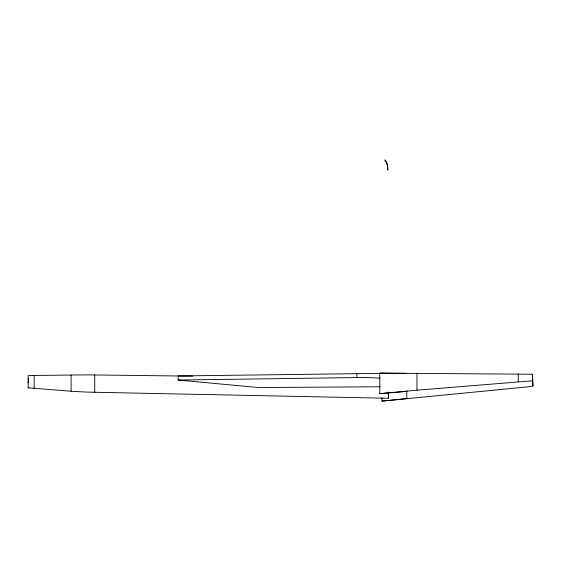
<?xml version="1.0" encoding="UTF-8"?>
<svg xmlns="http://www.w3.org/2000/svg" width="561" height="561" viewBox="0 0 561 561"><rect width="100%" height="100%" fill="white"/><g stroke="black" fill="none" stroke-linecap="round" stroke-linejoin="round"><path stroke-width="0.84" d="M28.316 378.191L28.401 382.651M34.137 388.387L34.137 375.456L87.088 374.874L192.661 376.151M387.967 394.271L388.5 394.516L388.485 398.268L89.977 392.167A15.484 0.512 2.6 0 1 87.144 392.069L83.035 391.894A22.819 0.757 2.6 0 1 75.875 391.536L74.389 391.445A10.827 0.358 2.6 0 1 72.397 391.319L71.1 391.22L71.1 374.923M94.753 392.286L94.753 374.937M380.225 386.788L258.46 387.525L178.16 380.042L178.167 375.975L382.511 373.338M178.16 380.042L356.887 377.56L356.887 373.402M406.816 391.466L379.804 393.626L379.811 373.142L532.312 374.236L532.943 386.094L528.974 386.718A24.432 0.386 -5.2 0 1 526.597 386.985L381.992 401.108L381.992 397.728M388.485 398.268L388.5 392.02M406.816 390.905L406.816 398.619L381.992 401.108M379.804 393.626L416.963 390.19L416.963 373.114M518.273 381.655L518.273 373.899M532.95 386.073L532.459 374.341M71.1 391.22L28.155 387.805L28.148 375.618L34.137 375.456M532.95 379.657L532.242 379.811M28.134 387.784L28.807 387.707M28.38 382.35L28.253 382.378A8.233 0.519 2.5 0 0 28.085 382.532M416.963 390.19L532.459 380.8M356.887 377.56L362.371 377.518A20.392 1.29 2.5 0 1 365.267 377.553M379.811 373.142L406.269 373.36M365.323 377.56A17.412 1.101 2.5 0 1 380.035 378.219M385.302 160.488L384.846 159.892A12.987 12.959 -42.8 0 1 387.293 164.766L387.84 170.2L387.777 167.795A16.346 16.311 -42.8 0 0 387.307 164.766L386.915 163.51A12.083 12.054 -42.8 0 0 386.073 161.68L385.302 160.488"/></g></svg>
